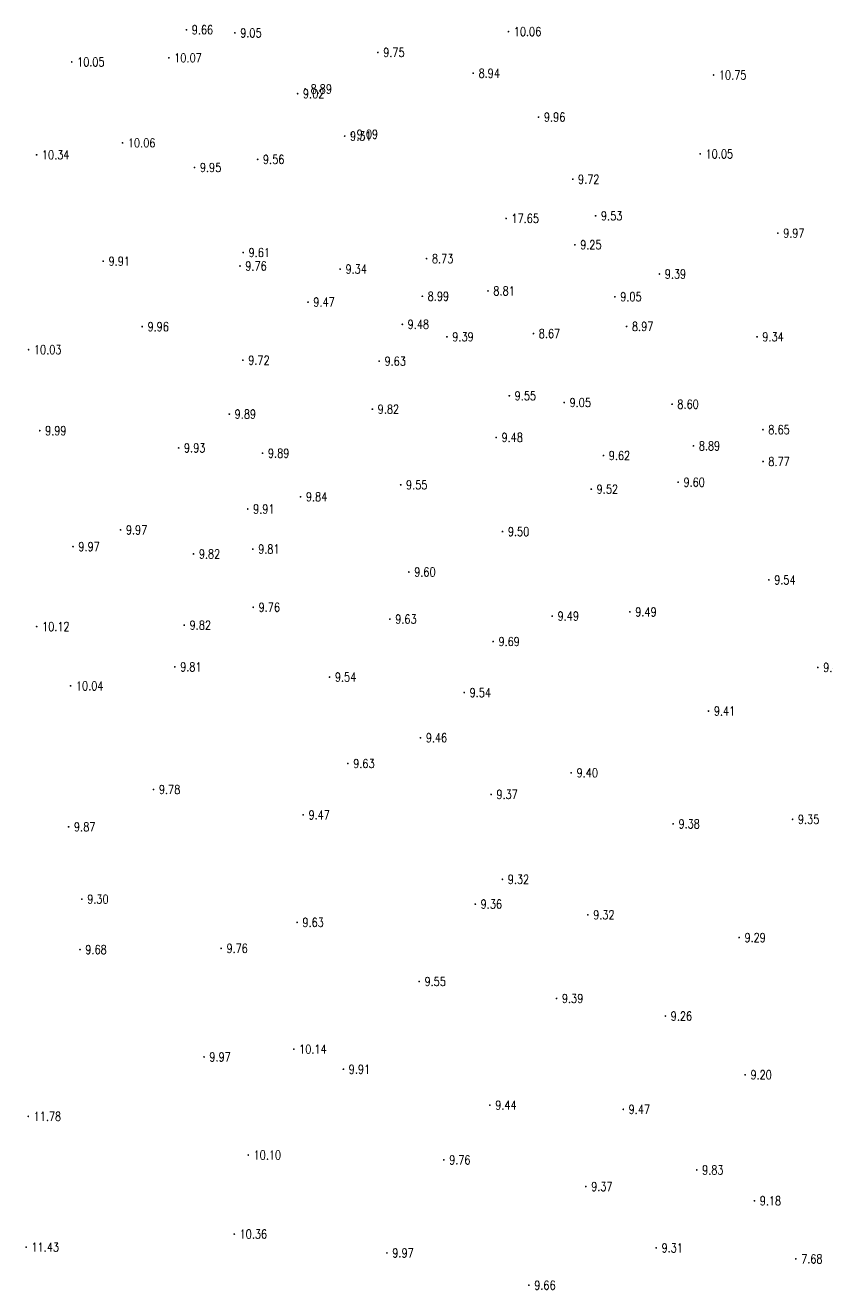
# Model space of a CAD drawing. Extents: x 476861 to 479475, y 2367369 to 2370541.
# Drawn here: x 479108.5 to 479198.5, y 2369642 to 2369783.9 of the extents above; entities that cross this region are included whole.
import ezdxf
from ezdxf.enums import TextEntityAlignment as Align

# ---------------------------------------------------------------- set-up
doc = ezdxf.new("R2010")
doc.units = 0
doc.header["$LTSCALE"] = 0.5
doc.layers.get('0').update_dxf_attribs({"linetype": 'CONTINUOUS'})
doc.layers.add('GCD', color=1, linetype='CONTINUOUS')
doc.styles.add('HZ', font='rs.shx', dxfattribs={"width": 0.8, "bigfont": 'hztxt.shx'})

# ---------------------------------------------------------------- blocks, each defined once
blk = doc.blocks.new('GC200')
at = {"linetype": 'Continuous', "const_width": 0.2, "flags": 128}
blk.add_lwpolyline([(-0.1, 0, 1), (0.1, 0, 1)], format="xyb", close=True, dxfattribs=at)

msp = doc.modelspace()

# ---------------------------------------------------------------- block references
at = {"layer": 'GCD', "linetype": 'Continuous'}
ref = msp.add_blockref('GC200', (479126.616, 2369783.355, 9.655), dxfattribs=dict(at, xscale=0.5, yscale=0.5, zscale=0.5))
ref.add_attrib('height', '9.66', dxfattribs={"linetype": 'Continuous', "height": 1, "style": 'HZ', "width": 0.8}).set_placement((479127.216, 2369783.355, 9.655), align=Align.MIDDLE_LEFT)
ref = msp.add_blockref('GC200', (479132.05, 2369782.997, 9.054), dxfattribs=dict(at, xscale=0.5, yscale=0.5, zscale=0.5))
ref.add_attrib('height', '9.05', dxfattribs={"linetype": 'Continuous', "height": 1, "style": 'HZ', "width": 0.8}).set_placement((479132.65, 2369782.997, 9.054), align=Align.MIDDLE_LEFT)
ref = msp.add_blockref('GC200', (479162.745, 2369783.144, 10.061), dxfattribs=dict(at, xscale=0.5, yscale=0.5, zscale=0.5))
ref.add_attrib('height', '10.06', dxfattribs={"linetype": 'Continuous', "height": 1, "style": 'HZ', "width": 0.8}).set_placement((479163.345, 2369783.144, 10.061), align=Align.MIDDLE_LEFT)
ref = msp.add_blockref('GC200', (479124.65, 2369780.209, 10.065), dxfattribs=dict(at, xscale=0.5, yscale=0.5, zscale=0.5))
ref.add_attrib('height', '10.07', dxfattribs={"linetype": 'Continuous', "height": 1, "style": 'HZ', "width": 0.8}).set_placement((479125.25, 2369780.209, 10.065), align=Align.MIDDLE_LEFT)
ref = msp.add_blockref('GC200', (479148.095, 2369780.812, 9.754), dxfattribs=dict(at, xscale=0.5, yscale=0.5, zscale=0.5))
ref.add_attrib('height', '9.75', dxfattribs={"linetype": 'Continuous', "height": 1, "style": 'HZ', "width": 0.8}).set_placement((479148.695, 2369780.812, 9.754), align=Align.MIDDLE_LEFT)
ref = msp.add_blockref('GC200', (479113.745, 2369779.742, 10.05), dxfattribs=dict(at, xscale=0.5, yscale=0.5, zscale=0.5))
ref.add_attrib('height', '10.05', dxfattribs={"linetype": 'Continuous', "height": 1, "style": 'HZ', "width": 0.8}).set_placement((479114.345, 2369779.742, 10.05), align=Align.MIDDLE_LEFT)
ref = msp.add_blockref('GC200', (479158.794, 2369778.477, 8.94), dxfattribs=dict(at, xscale=0.5, yscale=0.5, zscale=0.5))
ref.add_attrib('height', '8.94', dxfattribs={"linetype": 'Continuous', "height": 1, "style": 'HZ', "width": 0.8}).set_placement((479159.394, 2369778.477, 8.94), align=Align.MIDDLE_LEFT)
ref = msp.add_blockref('GC200', (479185.765, 2369778.281, 10.747), dxfattribs=dict(at, xscale=0.5, yscale=0.5, zscale=0.5))
ref.add_attrib('height', '10.75', dxfattribs={"linetype": 'Continuous', "height": 1, "style": 'HZ', "width": 0.8}).set_placement((479186.365, 2369778.281, 10.747), align=Align.MIDDLE_LEFT)
ref = msp.add_blockref('GC200', (479139.093, 2369776.183, 9.015), dxfattribs=dict(at, xscale=0.5, yscale=0.5, zscale=0.5))
ref.add_attrib('height', '9.02', dxfattribs={"linetype": 'Continuous', "height": 1, "style": 'HZ', "width": 0.8}).set_placement((479139.693, 2369776.183, 9.015), align=Align.MIDDLE_LEFT)
ref = msp.add_blockref('GC200', (479139.94, 2369776.712, 8.891), dxfattribs=dict(at, xscale=0.5, yscale=0.5, zscale=0.5))
ref.add_attrib('height', '8.89', dxfattribs={"linetype": 'Continuous', "height": 1, "style": 'HZ', "width": 0.8}).set_placement((479140.54, 2369776.712, 8.891), align=Align.MIDDLE_LEFT)
ref = msp.add_blockref('GC200', (479166.128, 2369773.557, 9.955), dxfattribs=dict(at, xscale=0.5, yscale=0.5, zscale=0.5))
ref.add_attrib('height', '9.96', dxfattribs={"linetype": 'Continuous', "height": 1, "style": 'HZ', "width": 0.8}).set_placement((479166.728, 2369773.557, 9.955), align=Align.MIDDLE_LEFT)
ref = msp.add_blockref('GC200', (479145.125, 2369771.639, 9.087), dxfattribs=dict(at, xscale=0.5, yscale=0.5, zscale=0.5))
ref.add_attrib('height', '9.09', dxfattribs={"linetype": 'Continuous', "height": 1, "style": 'HZ', "width": 0.8}).set_placement((479145.725, 2369771.639, 9.087), align=Align.MIDDLE_LEFT)
ref = msp.add_blockref('GC200', (479119.45, 2369770.669, 10.056), dxfattribs=dict(at, xscale=0.5, yscale=0.5, zscale=0.5))
ref.add_attrib('height', '10.06', dxfattribs={"linetype": 'Continuous', "height": 1, "style": 'HZ', "width": 0.8}).set_placement((479120.05, 2369770.669, 10.056), align=Align.MIDDLE_LEFT)
ref = msp.add_blockref('GC200', (479144.376, 2369771.431, 9.305), dxfattribs=dict(at, xscale=0.5, yscale=0.5, zscale=0.5))
ref.add_attrib('height', '9.31', dxfattribs={"linetype": 'Continuous', "height": 1, "style": 'HZ', "width": 0.8}).set_placement((479144.976, 2369771.431, 9.305), align=Align.MIDDLE_LEFT)
ref = msp.add_blockref('GC200', (479109.807, 2369769.326, 10.344), dxfattribs=dict(at, xscale=0.5, yscale=0.5, zscale=0.5))
ref.add_attrib('height', '10.34', dxfattribs={"linetype": 'Continuous', "height": 1, "style": 'HZ', "width": 0.8}).set_placement((479110.407, 2369769.326, 10.344), align=Align.MIDDLE_LEFT)
ref = msp.add_blockref('GC200', (479134.606, 2369768.816, 9.561), dxfattribs=dict(at, xscale=0.5, yscale=0.5, zscale=0.5))
ref.add_attrib('height', '9.56', dxfattribs={"linetype": 'Continuous', "height": 1, "style": 'HZ', "width": 0.8}).set_placement((479135.206, 2369768.816, 9.561), align=Align.MIDDLE_LEFT)
ref = msp.add_blockref('GC200', (479184.27, 2369769.427, 10.05), dxfattribs=dict(at, xscale=0.5, yscale=0.5, zscale=0.5))
ref.add_attrib('height', '10.05', dxfattribs={"linetype": 'Continuous', "height": 1, "style": 'HZ', "width": 0.8}).set_placement((479184.87, 2369769.427, 10.05), align=Align.MIDDLE_LEFT)
ref = msp.add_blockref('GC200', (479127.526, 2369767.907, 9.953), dxfattribs=dict(at, xscale=0.5, yscale=0.5, zscale=0.5))
ref.add_attrib('height', '9.95', dxfattribs={"linetype": 'Continuous', "height": 1, "style": 'HZ', "width": 0.8}).set_placement((479128.126, 2369767.907, 9.953), align=Align.MIDDLE_LEFT)
ref = msp.add_blockref('GC200', (479169.96, 2369766.585, 9.723), dxfattribs=dict(at, xscale=0.5, yscale=0.5, zscale=0.5))
ref.add_attrib('height', '9.72', dxfattribs={"linetype": 'Continuous', "height": 1, "style": 'HZ', "width": 0.8}).set_placement((479170.56, 2369766.585, 9.723), align=Align.MIDDLE_LEFT)
ref = msp.add_blockref('GC200', (479162.488, 2369762.191, 17.652), dxfattribs=dict(at, xscale=0.5, yscale=0.5, zscale=0.5))
ref.add_attrib('height', '17.65', dxfattribs={"linetype": 'Continuous', "height": 1, "style": 'HZ', "width": 0.8}).set_placement((479163.088, 2369762.191, 17.652), align=Align.MIDDLE_LEFT)
ref = msp.add_blockref('GC200', (479172.531, 2369762.485, 9.53), dxfattribs=dict(at, xscale=0.5, yscale=0.5, zscale=0.5))
ref.add_attrib('height', '9.53', dxfattribs={"linetype": 'Continuous', "height": 1, "style": 'HZ', "width": 0.8}).set_placement((479173.131, 2369762.485, 9.53), align=Align.MIDDLE_LEFT)
ref = msp.add_blockref('GC200', (479192.97, 2369760.541, 9.97), dxfattribs=dict(at, xscale=0.5, yscale=0.5, zscale=0.5))
ref.add_attrib('height', '9.97', dxfattribs={"linetype": 'Continuous', "height": 1, "style": 'HZ', "width": 0.8}).set_placement((479193.57, 2369760.541, 9.97), align=Align.MIDDLE_LEFT)
ref = msp.add_blockref('GC200', (479170.198, 2369759.242, 9.248), dxfattribs=dict(at, xscale=0.5, yscale=0.5, zscale=0.5))
ref.add_attrib('height', '9.25', dxfattribs={"linetype": 'Continuous', "height": 1, "style": 'HZ', "width": 0.8}).set_placement((479170.798, 2369759.242, 9.248), align=Align.MIDDLE_LEFT)
ref = msp.add_blockref('GC200', (479132.994, 2369758.369, 9.613), dxfattribs=dict(at, xscale=0.5, yscale=0.5, zscale=0.5))
ref.add_attrib('height', '9.61', dxfattribs={"linetype": 'Continuous', "height": 1, "style": 'HZ', "width": 0.8}).set_placement((479133.594, 2369758.369, 9.613), align=Align.MIDDLE_LEFT)
ref = msp.add_blockref('GC200', (479153.561, 2369757.684, 8.726), dxfattribs=dict(at, xscale=0.5, yscale=0.5, zscale=0.5))
ref.add_attrib('height', '8.73', dxfattribs={"linetype": 'Continuous', "height": 1, "style": 'HZ', "width": 0.8}).set_placement((479154.161, 2369757.684, 8.726), align=Align.MIDDLE_LEFT)
ref = msp.add_blockref('GC200', (479117.282, 2369757.396, 9.914), dxfattribs=dict(at, xscale=0.5, yscale=0.5, zscale=0.5))
ref.add_attrib('height', '9.91', dxfattribs={"linetype": 'Continuous', "height": 1, "style": 'HZ', "width": 0.8}).set_placement((479117.882, 2369757.396, 9.914), align=Align.MIDDLE_LEFT)
ref = msp.add_blockref('GC200', (479132.624, 2369756.855, 9.755), dxfattribs=dict(at, xscale=0.5, yscale=0.5, zscale=0.5))
ref.add_attrib('height', '9.76', dxfattribs={"linetype": 'Continuous', "height": 1, "style": 'HZ', "width": 0.8}).set_placement((479133.224, 2369756.855, 9.755), align=Align.MIDDLE_LEFT)
ref = msp.add_blockref('GC200', (479143.862, 2369756.512, 9.34), dxfattribs=dict(at, xscale=0.5, yscale=0.5, zscale=0.5))
ref.add_attrib('height', '9.34', dxfattribs={"linetype": 'Continuous', "height": 1, "style": 'HZ', "width": 0.8}).set_placement((479144.462, 2369756.512, 9.34), align=Align.MIDDLE_LEFT)
ref = msp.add_blockref('GC200', (479179.686, 2369755.963, 9.394), dxfattribs=dict(at, xscale=0.5, yscale=0.5, zscale=0.5))
ref.add_attrib('height', '9.39', dxfattribs={"linetype": 'Continuous', "height": 1, "style": 'HZ', "width": 0.8}).set_placement((479180.286, 2369755.963, 9.394), align=Align.MIDDLE_LEFT)
ref = msp.add_blockref('GC200', (479153.086, 2369753.465, 8.985), dxfattribs=dict(at, xscale=0.5, yscale=0.5, zscale=0.5))
ref.add_attrib('height', '8.99', dxfattribs={"linetype": 'Continuous', "height": 1, "style": 'HZ', "width": 0.8}).set_placement((479153.686, 2369753.465, 8.985), align=Align.MIDDLE_LEFT)
ref = msp.add_blockref('GC200', (479160.456, 2369754.06, 8.806), dxfattribs=dict(at, xscale=0.5, yscale=0.5, zscale=0.5))
ref.add_attrib('height', '8.81', dxfattribs={"linetype": 'Continuous', "height": 1, "style": 'HZ', "width": 0.8}).set_placement((479161.056, 2369754.06, 8.806), align=Align.MIDDLE_LEFT)
ref = msp.add_blockref('GC200', (479174.693, 2369753.409, 9.047), dxfattribs=dict(at, xscale=0.5, yscale=0.5, zscale=0.5))
ref.add_attrib('height', '9.05', dxfattribs={"linetype": 'Continuous', "height": 1, "style": 'HZ', "width": 0.8}).set_placement((479175.293, 2369753.409, 9.047), align=Align.MIDDLE_LEFT)
ref = msp.add_blockref('GC200', (479140.258, 2369752.807, 9.468), dxfattribs=dict(at, xscale=0.5, yscale=0.5, zscale=0.5))
ref.add_attrib('height', '9.47', dxfattribs={"linetype": 'Continuous', "height": 1, "style": 'HZ', "width": 0.8}).set_placement((479140.858, 2369752.807, 9.468), align=Align.MIDDLE_LEFT)
ref = msp.add_blockref('GC200', (479121.65, 2369750.055, 9.955), dxfattribs=dict(at, xscale=0.5, yscale=0.5, zscale=0.5))
ref.add_attrib('height', '9.96', dxfattribs={"linetype": 'Continuous', "height": 1, "style": 'HZ', "width": 0.8}).set_placement((479122.25, 2369750.055, 9.955), align=Align.MIDDLE_LEFT)
ref = msp.add_blockref('GC200', (479150.84, 2369750.317, 9.479), dxfattribs=dict(at, xscale=0.5, yscale=0.5, zscale=0.5))
ref.add_attrib('height', '9.48', dxfattribs={"linetype": 'Continuous', "height": 1, "style": 'HZ', "width": 0.8}).set_placement((479151.44, 2369750.317, 9.479), align=Align.MIDDLE_LEFT)
ref = msp.add_blockref('GC200', (479165.549, 2369749.274, 8.674), dxfattribs=dict(at, xscale=0.5, yscale=0.5, zscale=0.5))
ref.add_attrib('height', '8.67', dxfattribs={"linetype": 'Continuous', "height": 1, "style": 'HZ', "width": 0.8}).set_placement((479166.149, 2369749.274, 8.674), align=Align.MIDDLE_LEFT)
ref = msp.add_blockref('GC200', (479176.007, 2369750.081, 8.965), dxfattribs=dict(at, xscale=0.5, yscale=0.5, zscale=0.5))
ref.add_attrib('height', '8.97', dxfattribs={"linetype": 'Continuous', "height": 1, "style": 'HZ', "width": 0.8}).set_placement((479176.607, 2369750.081, 8.965), align=Align.MIDDLE_LEFT)
ref = msp.add_blockref('GC200', (479155.849, 2369748.915, 9.387), dxfattribs=dict(at, xscale=0.5, yscale=0.5, zscale=0.5))
ref.add_attrib('height', '9.39', dxfattribs={"linetype": 'Continuous', "height": 1, "style": 'HZ', "width": 0.8}).set_placement((479156.449, 2369748.915, 9.387), align=Align.MIDDLE_LEFT)
ref = msp.add_blockref('GC200', (479190.638, 2369748.915, 9.34), dxfattribs=dict(at, xscale=0.5, yscale=0.5, zscale=0.5))
ref.add_attrib('height', '9.34', dxfattribs={"linetype": 'Continuous', "height": 1, "style": 'HZ', "width": 0.8}).set_placement((479191.238, 2369748.915, 9.34), align=Align.MIDDLE_LEFT)
ref = msp.add_blockref('GC200', (479108.908, 2369747.475, 10.025), dxfattribs=dict(at, xscale=0.5, yscale=0.5, zscale=0.5))
ref.add_attrib('height', '10.03', dxfattribs={"linetype": 'Continuous', "height": 1, "style": 'HZ', "width": 0.8}).set_placement((479109.508, 2369747.475, 10.025), align=Align.MIDDLE_LEFT)
ref = msp.add_blockref('GC200', (479132.952, 2369746.289, 9.719), dxfattribs=dict(at, xscale=0.5, yscale=0.5, zscale=0.5))
ref.add_attrib('height', '9.72', dxfattribs={"linetype": 'Continuous', "height": 1, "style": 'HZ', "width": 0.8}).set_placement((479133.552, 2369746.289, 9.719), align=Align.MIDDLE_LEFT)
ref = msp.add_blockref('GC200', (479148.243, 2369746.186, 9.627), dxfattribs=dict(at, xscale=0.5, yscale=0.5, zscale=0.5))
ref.add_attrib('height', '9.63', dxfattribs={"linetype": 'Continuous', "height": 1, "style": 'HZ', "width": 0.8}).set_placement((479148.843, 2369746.186, 9.627), align=Align.MIDDLE_LEFT)
ref = msp.add_blockref('GC200', (479162.848, 2369742.301, 9.552), dxfattribs=dict(at, xscale=0.5, yscale=0.5, zscale=0.5))
ref.add_attrib('height', '9.55', dxfattribs={"linetype": 'Continuous', "height": 1, "style": 'HZ', "width": 0.8}).set_placement((479163.448, 2369742.301, 9.552), align=Align.MIDDLE_LEFT)
ref = msp.add_blockref('GC200', (479147.481, 2369740.801, 9.822), dxfattribs=dict(at, xscale=0.5, yscale=0.5, zscale=0.5))
ref.add_attrib('height', '9.82', dxfattribs={"linetype": 'Continuous', "height": 1, "style": 'HZ', "width": 0.8}).set_placement((479148.081, 2369740.801, 9.822), align=Align.MIDDLE_LEFT)
ref = msp.add_blockref('GC200', (479169.005, 2369741.544, 9.049), dxfattribs=dict(at, xscale=0.5, yscale=0.5, zscale=0.5))
ref.add_attrib('height', '9.05', dxfattribs={"linetype": 'Continuous', "height": 1, "style": 'HZ', "width": 0.8}).set_placement((479169.605, 2369741.544, 9.049), align=Align.MIDDLE_LEFT)
ref = msp.add_blockref('GC200', (479181.103, 2369741.355, 8.598), dxfattribs=dict(at, xscale=0.5, yscale=0.5, zscale=0.5))
ref.add_attrib('height', '8.60', dxfattribs={"linetype": 'Continuous', "height": 1, "style": 'HZ', "width": 0.8}).set_placement((479181.703, 2369741.355, 8.598), align=Align.MIDDLE_LEFT)
ref = msp.add_blockref('GC200', (479131.43, 2369740.248, 9.886), dxfattribs=dict(at, xscale=0.5, yscale=0.5, zscale=0.5))
ref.add_attrib('height', '9.89', dxfattribs={"linetype": 'Continuous', "height": 1, "style": 'HZ', "width": 0.8}).set_placement((479132.03, 2369740.248, 9.886), align=Align.MIDDLE_LEFT)
ref = msp.add_blockref('GC200', (479110.159, 2369738.39, 9.985), dxfattribs=dict(at, xscale=0.5, yscale=0.5, zscale=0.5))
ref.add_attrib('height', '9.99', dxfattribs={"linetype": 'Continuous', "height": 1, "style": 'HZ', "width": 0.8}).set_placement((479110.759, 2369738.39, 9.985), align=Align.MIDDLE_LEFT)
ref = msp.add_blockref('GC200', (479161.37, 2369737.629, 9.48), dxfattribs=dict(at, xscale=0.5, yscale=0.5, zscale=0.5))
ref.add_attrib('height', '9.48', dxfattribs={"linetype": 'Continuous', "height": 1, "style": 'HZ', "width": 0.8}).set_placement((479161.97, 2369737.629, 9.48), align=Align.MIDDLE_LEFT)
ref = msp.add_blockref('GC200', (479191.305, 2369738.501, 8.653), dxfattribs=dict(at, xscale=0.5, yscale=0.5, zscale=0.5))
ref.add_attrib('height', '8.65', dxfattribs={"linetype": 'Continuous', "height": 1, "style": 'HZ', "width": 0.8}).set_placement((479191.905, 2369738.501, 8.653), align=Align.MIDDLE_LEFT)
ref = msp.add_blockref('GC200', (479125.743, 2369736.453, 9.93), dxfattribs=dict(at, xscale=0.5, yscale=0.5, zscale=0.5))
ref.add_attrib('height', '9.93', dxfattribs={"linetype": 'Continuous', "height": 1, "style": 'HZ', "width": 0.8}).set_placement((479126.343, 2369736.453, 9.93), align=Align.MIDDLE_LEFT)
ref = msp.add_blockref('GC200', (479183.504, 2369736.68, 8.891), dxfattribs=dict(at, xscale=0.5, yscale=0.5, zscale=0.5))
ref.add_attrib('height', '8.89', dxfattribs={"linetype": 'Continuous', "height": 1, "style": 'HZ', "width": 0.8}).set_placement((479184.104, 2369736.68, 8.891), align=Align.MIDDLE_LEFT)
ref = msp.add_blockref('GC200', (479135.163, 2369735.86, 9.887), dxfattribs=dict(at, xscale=0.5, yscale=0.5, zscale=0.5))
ref.add_attrib('height', '9.89', dxfattribs={"linetype": 'Continuous', "height": 1, "style": 'HZ', "width": 0.8}).set_placement((479135.763, 2369735.86, 9.887), align=Align.MIDDLE_LEFT)
ref = msp.add_blockref('GC200', (479173.403, 2369735.6, 9.615), dxfattribs=dict(at, xscale=0.5, yscale=0.5, zscale=0.5))
ref.add_attrib('height', '9.62', dxfattribs={"linetype": 'Continuous', "height": 1, "style": 'HZ', "width": 0.8}).set_placement((479174.003, 2369735.6, 9.615), align=Align.MIDDLE_LEFT)
ref = msp.add_blockref('GC200', (479191.314, 2369734.932, 8.774), dxfattribs=dict(at, xscale=0.5, yscale=0.5, zscale=0.5))
ref.add_attrib('height', '8.77', dxfattribs={"linetype": 'Continuous', "height": 1, "style": 'HZ', "width": 0.8}).set_placement((479191.914, 2369734.932, 8.774), align=Align.MIDDLE_LEFT)
ref = msp.add_blockref('GC200', (479150.658, 2369732.311, 9.55), dxfattribs=dict(at, xscale=0.5, yscale=0.5, zscale=0.5))
ref.add_attrib('height', '9.55', dxfattribs={"linetype": 'Continuous', "height": 1, "style": 'HZ', "width": 0.8}).set_placement((479151.258, 2369732.311, 9.55), align=Align.MIDDLE_LEFT)
ref = msp.add_blockref('GC200', (479181.786, 2369732.608, 9.599), dxfattribs=dict(at, xscale=0.5, yscale=0.5, zscale=0.5))
ref.add_attrib('height', '9.60', dxfattribs={"linetype": 'Continuous', "height": 1, "style": 'HZ', "width": 0.8}).set_placement((479182.386, 2369732.608, 9.599), align=Align.MIDDLE_LEFT)
ref = msp.add_blockref('GC200', (479139.423, 2369730.971, 9.839), dxfattribs=dict(at, xscale=0.5, yscale=0.5, zscale=0.5))
ref.add_attrib('height', '9.84', dxfattribs={"linetype": 'Continuous', "height": 1, "style": 'HZ', "width": 0.8}).set_placement((479140.023, 2369730.971, 9.839), align=Align.MIDDLE_LEFT)
ref = msp.add_blockref('GC200', (479172.044, 2369731.825, 9.52), dxfattribs=dict(at, xscale=0.5, yscale=0.5, zscale=0.5))
ref.add_attrib('height', '9.52', dxfattribs={"linetype": 'Continuous', "height": 1, "style": 'HZ', "width": 0.8}).set_placement((479172.644, 2369731.825, 9.52), align=Align.MIDDLE_LEFT)
ref = msp.add_blockref('GC200', (479133.496, 2369729.603, 9.911), dxfattribs=dict(at, xscale=0.5, yscale=0.5, zscale=0.5))
ref.add_attrib('height', '9.91', dxfattribs={"linetype": 'Continuous', "height": 1, "style": 'HZ', "width": 0.8}).set_placement((479134.096, 2369729.603, 9.911), align=Align.MIDDLE_LEFT)
ref = msp.add_blockref('GC200', (479119.225, 2369727.258, 9.967), dxfattribs=dict(at, xscale=0.5, yscale=0.5, zscale=0.5))
ref.add_attrib('height', '9.97', dxfattribs={"linetype": 'Continuous', "height": 1, "style": 'HZ', "width": 0.8}).set_placement((479119.825, 2369727.258, 9.967), align=Align.MIDDLE_LEFT)
ref = msp.add_blockref('GC200', (479162.079, 2369727.069, 9.5), dxfattribs=dict(at, xscale=0.5, yscale=0.5, zscale=0.5))
ref.add_attrib('height', '9.50', dxfattribs={"linetype": 'Continuous', "height": 1, "style": 'HZ', "width": 0.8}).set_placement((479162.679, 2369727.069, 9.5), align=Align.MIDDLE_LEFT)
ref = msp.add_blockref('GC200', (479113.892, 2369725.384, 9.969), dxfattribs=dict(at, xscale=0.5, yscale=0.5, zscale=0.5))
ref.add_attrib('height', '9.97', dxfattribs={"linetype": 'Continuous', "height": 1, "style": 'HZ', "width": 0.8}).set_placement((479114.492, 2369725.384, 9.969), align=Align.MIDDLE_LEFT)
ref = msp.add_blockref('GC200', (479134.063, 2369725.11, 9.813), dxfattribs=dict(at, xscale=0.5, yscale=0.5, zscale=0.5))
ref.add_attrib('height', '9.81', dxfattribs={"linetype": 'Continuous', "height": 1, "style": 'HZ', "width": 0.8}).set_placement((479134.663, 2369725.11, 9.813), align=Align.MIDDLE_LEFT)
ref = msp.add_blockref('GC200', (479127.405, 2369724.56, 9.815), dxfattribs=dict(at, xscale=0.5, yscale=0.5, zscale=0.5))
ref.add_attrib('height', '9.82', dxfattribs={"linetype": 'Continuous', "height": 1, "style": 'HZ', "width": 0.8}).set_placement((479128.005, 2369724.56, 9.815), align=Align.MIDDLE_LEFT)
ref = msp.add_blockref('GC200', (479151.575, 2369722.537, 9.603), dxfattribs=dict(at, xscale=0.5, yscale=0.5, zscale=0.5))
ref.add_attrib('height', '9.60', dxfattribs={"linetype": 'Continuous', "height": 1, "style": 'HZ', "width": 0.8}).set_placement((479152.175, 2369722.537, 9.603), align=Align.MIDDLE_LEFT)
ref = msp.add_blockref('GC200', (479191.967, 2369721.653, 9.54), dxfattribs=dict(at, xscale=0.5, yscale=0.5, zscale=0.5))
ref.add_attrib('height', '9.54', dxfattribs={"linetype": 'Continuous', "height": 1, "style": 'HZ', "width": 0.8}).set_placement((479192.567, 2369721.653, 9.54), align=Align.MIDDLE_LEFT)
ref = msp.add_blockref('GC200', (479134.114, 2369718.58, 9.755), dxfattribs=dict(at, xscale=0.5, yscale=0.5, zscale=0.5))
ref.add_attrib('height', '9.76', dxfattribs={"linetype": 'Continuous', "height": 1, "style": 'HZ', "width": 0.8}).set_placement((479134.714, 2369718.58, 9.755), align=Align.MIDDLE_LEFT)
ref = msp.add_blockref('GC200', (479176.375, 2369718.06, 9.49), dxfattribs=dict(at, xscale=0.5, yscale=0.5, zscale=0.5))
ref.add_attrib('height', '9.49', dxfattribs={"linetype": 'Continuous', "height": 1, "style": 'HZ', "width": 0.8}).set_placement((479176.975, 2369718.06, 9.49), align=Align.MIDDLE_LEFT)
ref = msp.add_blockref('GC200', (479109.814, 2369716.416, 10.124), dxfattribs=dict(at, xscale=0.5, yscale=0.5, zscale=0.5))
ref.add_attrib('height', '10.12', dxfattribs={"linetype": 'Continuous', "height": 1, "style": 'HZ', "width": 0.8}).set_placement((479110.414, 2369716.416, 10.124), align=Align.MIDDLE_LEFT)
ref = msp.add_blockref('GC200', (479126.373, 2369716.575, 9.818), dxfattribs=dict(at, xscale=0.5, yscale=0.5, zscale=0.5))
ref.add_attrib('height', '9.82', dxfattribs={"linetype": 'Continuous', "height": 1, "style": 'HZ', "width": 0.8}).set_placement((479126.973, 2369716.575, 9.818), align=Align.MIDDLE_LEFT)
ref = msp.add_blockref('GC200', (479149.446, 2369717.255, 9.63), dxfattribs=dict(at, xscale=0.5, yscale=0.5, zscale=0.5))
ref.add_attrib('height', '9.63', dxfattribs={"linetype": 'Continuous', "height": 1, "style": 'HZ', "width": 0.8}).set_placement((479150.046, 2369717.255, 9.63), align=Align.MIDDLE_LEFT)
ref = msp.add_blockref('GC200', (479167.659, 2369717.59, 9.486), dxfattribs=dict(at, xscale=0.5, yscale=0.5, zscale=0.5))
ref.add_attrib('height', '9.49', dxfattribs={"linetype": 'Continuous', "height": 1, "style": 'HZ', "width": 0.8}).set_placement((479168.259, 2369717.59, 9.486), align=Align.MIDDLE_LEFT)
ref = msp.add_blockref('GC200', (479161.026, 2369714.739, 9.692), dxfattribs=dict(at, xscale=0.5, yscale=0.5, zscale=0.5))
ref.add_attrib('height', '9.69', dxfattribs={"linetype": 'Continuous', "height": 1, "style": 'HZ', "width": 0.8}).set_placement((479161.626, 2369714.739, 9.692), align=Align.MIDDLE_LEFT)
ref = msp.add_blockref('GC200', (479125.311, 2369711.896, 9.814), dxfattribs=dict(at, xscale=0.5, yscale=0.5, zscale=0.5))
ref.add_attrib('height', '9.81', dxfattribs={"linetype": 'Continuous', "height": 1, "style": 'HZ', "width": 0.8}).set_placement((479125.911, 2369711.896, 9.814), align=Align.MIDDLE_LEFT)
ref = msp.add_blockref('GC200', (479142.675, 2369710.757, 9.54), dxfattribs=dict(at, xscale=0.5, yscale=0.5, zscale=0.5))
ref.add_attrib('height', '9.54', dxfattribs={"linetype": 'Continuous', "height": 1, "style": 'HZ', "width": 0.8}).set_placement((479143.275, 2369710.757, 9.54), align=Align.MIDDLE_LEFT)
ref = msp.add_blockref('GC200', (479197.456, 2369711.833, 9.42), dxfattribs=dict(at, xscale=0.5, yscale=0.5, zscale=0.5))
ref.add_attrib('height', '9.42', dxfattribs={"linetype": 'Continuous', "height": 1, "style": 'HZ', "width": 0.8}).set_placement((479198.056, 2369711.833, 9.42), align=Align.MIDDLE_LEFT)
ref = msp.add_blockref('GC200', (479113.621, 2369709.766, 10.04), dxfattribs=dict(at, xscale=0.5, yscale=0.5, zscale=0.5))
ref.add_attrib('height', '10.04', dxfattribs={"linetype": 'Continuous', "height": 1, "style": 'HZ', "width": 0.8}).set_placement((479114.221, 2369709.766, 10.04), align=Align.MIDDLE_LEFT)
ref = msp.add_blockref('GC200', (479157.792, 2369709.012, 9.537), dxfattribs=dict(at, xscale=0.5, yscale=0.5, zscale=0.5))
ref.add_attrib('height', '9.54', dxfattribs={"linetype": 'Continuous', "height": 1, "style": 'HZ', "width": 0.8}).set_placement((479158.392, 2369709.012, 9.537), align=Align.MIDDLE_LEFT)
ref = msp.add_blockref('GC200', (479185.195, 2369706.946, 9.41), dxfattribs=dict(at, xscale=0.5, yscale=0.5, zscale=0.5))
ref.add_attrib('height', '9.41', dxfattribs={"linetype": 'Continuous', "height": 1, "style": 'HZ', "width": 0.8}).set_placement((479185.795, 2369706.946, 9.41), align=Align.MIDDLE_LEFT)
ref = msp.add_blockref('GC200', (479152.872, 2369703.951, 9.46), dxfattribs=dict(at, xscale=0.5, yscale=0.5, zscale=0.5))
ref.add_attrib('height', '9.46', dxfattribs={"linetype": 'Continuous', "height": 1, "style": 'HZ', "width": 0.8}).set_placement((479153.472, 2369703.951, 9.46), align=Align.MIDDLE_LEFT)
ref = msp.add_blockref('GC200', (479144.728, 2369701.058, 9.634), dxfattribs=dict(at, xscale=0.5, yscale=0.5, zscale=0.5))
ref.add_attrib('height', '9.63', dxfattribs={"linetype": 'Continuous', "height": 1, "style": 'HZ', "width": 0.8}).set_placement((479145.328, 2369701.058, 9.634), align=Align.MIDDLE_LEFT)
ref = msp.add_blockref('GC200', (479169.789, 2369700.014, 9.402), dxfattribs=dict(at, xscale=0.5, yscale=0.5, zscale=0.5))
ref.add_attrib('height', '9.40', dxfattribs={"linetype": 'Continuous', "height": 1, "style": 'HZ', "width": 0.8}).set_placement((479170.389, 2369700.014, 9.402), align=Align.MIDDLE_LEFT)
ref = msp.add_blockref('GC200', (479122.924, 2369698.146, 9.78), dxfattribs=dict(at, xscale=0.5, yscale=0.5, zscale=0.5))
ref.add_attrib('height', '9.78', dxfattribs={"linetype": 'Continuous', "height": 1, "style": 'HZ', "width": 0.8}).set_placement((479123.524, 2369698.146, 9.78), align=Align.MIDDLE_LEFT)
ref = msp.add_blockref('GC200', (479160.798, 2369697.591, 9.37), dxfattribs=dict(at, xscale=0.5, yscale=0.5, zscale=0.5))
ref.add_attrib('height', '9.37', dxfattribs={"linetype": 'Continuous', "height": 1, "style": 'HZ', "width": 0.8}).set_placement((479161.398, 2369697.591, 9.37), align=Align.MIDDLE_LEFT)
ref = msp.add_blockref('GC200', (479139.714, 2369695.297, 9.47), dxfattribs=dict(at, xscale=0.5, yscale=0.5, zscale=0.5))
ref.add_attrib('height', '9.47', dxfattribs={"linetype": 'Continuous', "height": 1, "style": 'HZ', "width": 0.8}).set_placement((479140.314, 2369695.297, 9.47), align=Align.MIDDLE_LEFT)
ref = msp.add_blockref('GC200', (479113.4, 2369693.955, 9.869), dxfattribs=dict(at, xscale=0.5, yscale=0.5, zscale=0.5))
ref.add_attrib('height', '9.87', dxfattribs={"linetype": 'Continuous', "height": 1, "style": 'HZ', "width": 0.8}).set_placement((479114, 2369693.955, 9.869), align=Align.MIDDLE_LEFT)
ref = msp.add_blockref('GC200', (479181.226, 2369694.287, 9.38), dxfattribs=dict(at, xscale=0.5, yscale=0.5, zscale=0.5))
ref.add_attrib('height', '9.38', dxfattribs={"linetype": 'Continuous', "height": 1, "style": 'HZ', "width": 0.8}).set_placement((479181.826, 2369694.287, 9.38), align=Align.MIDDLE_LEFT)
ref = msp.add_blockref('GC200', (479194.629, 2369694.797, 9.35), dxfattribs=dict(at, xscale=0.5, yscale=0.5, zscale=0.5))
ref.add_attrib('height', '9.35', dxfattribs={"linetype": 'Continuous', "height": 1, "style": 'HZ', "width": 0.8}).set_placement((479195.229, 2369694.797, 9.35), align=Align.MIDDLE_LEFT)
ref = msp.add_blockref('GC200', (479162.071, 2369688.071, 9.316), dxfattribs=dict(at, xscale=0.5, yscale=0.5, zscale=0.5))
ref.add_attrib('height', '9.32', dxfattribs={"linetype": 'Continuous', "height": 1, "style": 'HZ', "width": 0.8}).set_placement((479162.671, 2369688.071, 9.316), align=Align.MIDDLE_LEFT)
ref = msp.add_blockref('GC200', (479114.881, 2369685.848, 9.296), dxfattribs=dict(at, xscale=0.5, yscale=0.5, zscale=0.5))
ref.add_attrib('height', '9.30', dxfattribs={"linetype": 'Continuous', "height": 1, "style": 'HZ', "width": 0.8}).set_placement((479115.481, 2369685.848, 9.296), align=Align.MIDDLE_LEFT)
ref = msp.add_blockref('GC200', (479159.03, 2369685.29, 9.362), dxfattribs=dict(at, xscale=0.5, yscale=0.5, zscale=0.5))
ref.add_attrib('height', '9.36', dxfattribs={"linetype": 'Continuous', "height": 1, "style": 'HZ', "width": 0.8}).set_placement((479159.63, 2369685.29, 9.362), align=Align.MIDDLE_LEFT)
ref = msp.add_blockref('GC200', (479171.652, 2369684.085, 9.32), dxfattribs=dict(at, xscale=0.5, yscale=0.5, zscale=0.5))
ref.add_attrib('height', '9.32', dxfattribs={"linetype": 'Continuous', "height": 1, "style": 'HZ', "width": 0.8}).set_placement((479172.252, 2369684.085, 9.32), align=Align.MIDDLE_LEFT)
ref = msp.add_blockref('GC200', (479139.031, 2369683.241, 9.63), dxfattribs=dict(at, xscale=0.5, yscale=0.5, zscale=0.5))
ref.add_attrib('height', '9.63', dxfattribs={"linetype": 'Continuous', "height": 1, "style": 'HZ', "width": 0.8}).set_placement((479139.631, 2369683.241, 9.63), align=Align.MIDDLE_LEFT)
ref = msp.add_blockref('GC200', (479188.629, 2369681.534, 9.29), dxfattribs=dict(at, xscale=0.5, yscale=0.5, zscale=0.5))
ref.add_attrib('height', '9.29', dxfattribs={"linetype": 'Continuous', "height": 1, "style": 'HZ', "width": 0.8}).set_placement((479189.229, 2369681.534, 9.29), align=Align.MIDDLE_LEFT)
ref = msp.add_blockref('GC200', (479114.675, 2369680.186, 9.68), dxfattribs=dict(at, xscale=0.5, yscale=0.5, zscale=0.5))
ref.add_attrib('height', '9.68', dxfattribs={"linetype": 'Continuous', "height": 1, "style": 'HZ', "width": 0.8}).set_placement((479115.275, 2369680.186, 9.68), align=Align.MIDDLE_LEFT)
ref = msp.add_blockref('GC200', (479130.507, 2369680.328, 9.758), dxfattribs=dict(at, xscale=0.5, yscale=0.5, zscale=0.5))
ref.add_attrib('height', '9.76', dxfattribs={"linetype": 'Continuous', "height": 1, "style": 'HZ', "width": 0.8}).set_placement((479131.107, 2369680.328, 9.758), align=Align.MIDDLE_LEFT)
ref = msp.add_blockref('GC200', (479152.729, 2369676.61, 9.55), dxfattribs=dict(at, xscale=0.5, yscale=0.5, zscale=0.5))
ref.add_attrib('height', '9.55', dxfattribs={"linetype": 'Continuous', "height": 1, "style": 'HZ', "width": 0.8}).set_placement((479153.329, 2369676.61, 9.55), align=Align.MIDDLE_LEFT)
ref = msp.add_blockref('GC200', (479168.147, 2369674.706, 9.39), dxfattribs=dict(at, xscale=0.5, yscale=0.5, zscale=0.5))
ref.add_attrib('height', '9.39', dxfattribs={"linetype": 'Continuous', "height": 1, "style": 'HZ', "width": 0.8}).set_placement((479168.747, 2369674.706, 9.39), align=Align.MIDDLE_LEFT)
ref = msp.add_blockref('GC200', (479180.358, 2369672.736, 9.264), dxfattribs=dict(at, xscale=0.5, yscale=0.5, zscale=0.5))
ref.add_attrib('height', '9.26', dxfattribs={"linetype": 'Continuous', "height": 1, "style": 'HZ', "width": 0.8}).set_placement((479180.958, 2369672.736, 9.264), align=Align.MIDDLE_LEFT)
ref = msp.add_blockref('GC200', (479128.591, 2369668.148, 9.972), dxfattribs=dict(at, xscale=0.5, yscale=0.5, zscale=0.5))
ref.add_attrib('height', '9.97', dxfattribs={"linetype": 'Continuous', "height": 1, "style": 'HZ', "width": 0.8}).set_placement((479129.191, 2369668.148, 9.972), align=Align.MIDDLE_LEFT)
ref = msp.add_blockref('GC200', (479138.662, 2369669.023, 10.135), dxfattribs=dict(at, xscale=0.5, yscale=0.5, zscale=0.5))
ref.add_attrib('height', '10.14', dxfattribs={"linetype": 'Continuous', "height": 1, "style": 'HZ', "width": 0.8}).set_placement((479139.262, 2369669.023, 10.135), align=Align.MIDDLE_LEFT)
ref = msp.add_blockref('GC200', (479144.226, 2369666.773, 9.912), dxfattribs=dict(at, xscale=0.5, yscale=0.5, zscale=0.5))
ref.add_attrib('height', '9.91', dxfattribs={"linetype": 'Continuous', "height": 1, "style": 'HZ', "width": 0.8}).set_placement((479144.826, 2369666.773, 9.912), align=Align.MIDDLE_LEFT)
ref = msp.add_blockref('GC200', (479189.303, 2369666.151, 9.196), dxfattribs=dict(at, xscale=0.5, yscale=0.5, zscale=0.5))
ref.add_attrib('height', '9.20', dxfattribs={"linetype": 'Continuous', "height": 1, "style": 'HZ', "width": 0.8}).set_placement((479189.903, 2369666.151, 9.196), align=Align.MIDDLE_LEFT)
ref = msp.add_blockref('GC200', (479160.661, 2369662.741, 9.44), dxfattribs=dict(at, xscale=0.5, yscale=0.5, zscale=0.5))
ref.add_attrib('height', '9.44', dxfattribs={"linetype": 'Continuous', "height": 1, "style": 'HZ', "width": 0.8}).set_placement((479161.261, 2369662.741, 9.44), align=Align.MIDDLE_LEFT)
ref = msp.add_blockref('GC200', (479108.871, 2369661.483, 11.78), dxfattribs=dict(at, xscale=0.5, yscale=0.5, zscale=0.5))
ref.add_attrib('height', '11.78', dxfattribs={"linetype": 'Continuous', "height": 1, "style": 'HZ', "width": 0.8}).set_placement((479109.471, 2369661.483, 11.78), align=Align.MIDDLE_LEFT)
ref = msp.add_blockref('GC200', (479175.632, 2369662.271, 9.467), dxfattribs=dict(at, xscale=0.5, yscale=0.5, zscale=0.5))
ref.add_attrib('height', '9.47', dxfattribs={"linetype": 'Continuous', "height": 1, "style": 'HZ', "width": 0.8}).set_placement((479176.232, 2369662.271, 9.467), align=Align.MIDDLE_LEFT)
ref = msp.add_blockref('GC200', (479133.556, 2369657.148, 10.096), dxfattribs=dict(at, xscale=0.5, yscale=0.5, zscale=0.5))
ref.add_attrib('height', '10.10', dxfattribs={"linetype": 'Continuous', "height": 1, "style": 'HZ', "width": 0.8}).set_placement((479134.156, 2369657.148, 10.096), align=Align.MIDDLE_LEFT)
ref = msp.add_blockref('GC200', (479155.49, 2369656.603, 9.76), dxfattribs=dict(at, xscale=0.5, yscale=0.5, zscale=0.5))
ref.add_attrib('height', '9.76', dxfattribs={"linetype": 'Continuous', "height": 1, "style": 'HZ', "width": 0.8}).set_placement((479156.09, 2369656.603, 9.76), align=Align.MIDDLE_LEFT)
ref = msp.add_blockref('GC200', (479183.876, 2369655.473, 9.825), dxfattribs=dict(at, xscale=0.5, yscale=0.5, zscale=0.5))
ref.add_attrib('height', '9.83', dxfattribs={"linetype": 'Continuous', "height": 1, "style": 'HZ', "width": 0.8}).set_placement((479184.476, 2369655.473, 9.825), align=Align.MIDDLE_LEFT)
ref = msp.add_blockref('GC200', (479171.428, 2369653.613, 9.37), dxfattribs=dict(at, xscale=0.5, yscale=0.5, zscale=0.5))
ref.add_attrib('height', '9.37', dxfattribs={"linetype": 'Continuous', "height": 1, "style": 'HZ', "width": 0.8}).set_placement((479172.028, 2369653.613, 9.37), align=Align.MIDDLE_LEFT)
ref = msp.add_blockref('GC200', (479190.348, 2369652.018, 9.184), dxfattribs=dict(at, xscale=0.5, yscale=0.5, zscale=0.5))
ref.add_attrib('height', '9.18', dxfattribs={"linetype": 'Continuous', "height": 1, "style": 'HZ', "width": 0.8}).set_placement((479190.948, 2369652.018, 9.184), align=Align.MIDDLE_LEFT)
ref = msp.add_blockref('GC200', (479131.986, 2369648.283, 10.359), dxfattribs=dict(at, xscale=0.5, yscale=0.5, zscale=0.5))
ref.add_attrib('height', '10.36', dxfattribs={"linetype": 'Continuous', "height": 1, "style": 'HZ', "width": 0.8}).set_placement((479132.586, 2369648.283, 10.359), align=Align.MIDDLE_LEFT)
ref = msp.add_blockref('GC200', (479108.634, 2369646.818, 11.43), dxfattribs=dict(at, xscale=0.5, yscale=0.5, zscale=0.5))
ref.add_attrib('height', '11.43', dxfattribs={"linetype": 'Continuous', "height": 1, "style": 'HZ', "width": 0.8}).set_placement((479109.234, 2369646.818, 11.43), align=Align.MIDDLE_LEFT)
ref = msp.add_blockref('GC200', (479149.115, 2369646.167, 9.974), dxfattribs=dict(at, xscale=0.5, yscale=0.5, zscale=0.5))
ref.add_attrib('height', '9.97', dxfattribs={"linetype": 'Continuous', "height": 1, "style": 'HZ', "width": 0.8}).set_placement((479149.715, 2369646.167, 9.974), align=Align.MIDDLE_LEFT)
ref = msp.add_blockref('GC200', (479179.329, 2369646.735, 9.31), dxfattribs=dict(at, xscale=0.5, yscale=0.5, zscale=0.5))
ref.add_attrib('height', '9.31', dxfattribs={"linetype": 'Continuous', "height": 1, "style": 'HZ', "width": 0.8}).set_placement((479179.929, 2369646.735, 9.31), align=Align.MIDDLE_LEFT)
ref = msp.add_blockref('GC200', (479194.991, 2369645.498, 7.68), dxfattribs=dict(at, xscale=0.5, yscale=0.5, zscale=0.5))
ref.add_attrib('height', '7.68', dxfattribs={"linetype": 'Continuous', "height": 1, "style": 'HZ', "width": 0.8}).set_placement((479195.591, 2369645.498, 7.68), align=Align.MIDDLE_LEFT)
ref = msp.add_blockref('GC200', (479165.038, 2369642.543, 9.659), dxfattribs=dict(at, xscale=0.5, yscale=0.5, zscale=0.5))
ref.add_attrib('height', '9.66', dxfattribs={"linetype": 'Continuous', "height": 1, "style": 'HZ', "width": 0.8}).set_placement((479165.638, 2369642.543, 9.659), align=Align.MIDDLE_LEFT)

doc.saveas('drawing.dxf')
